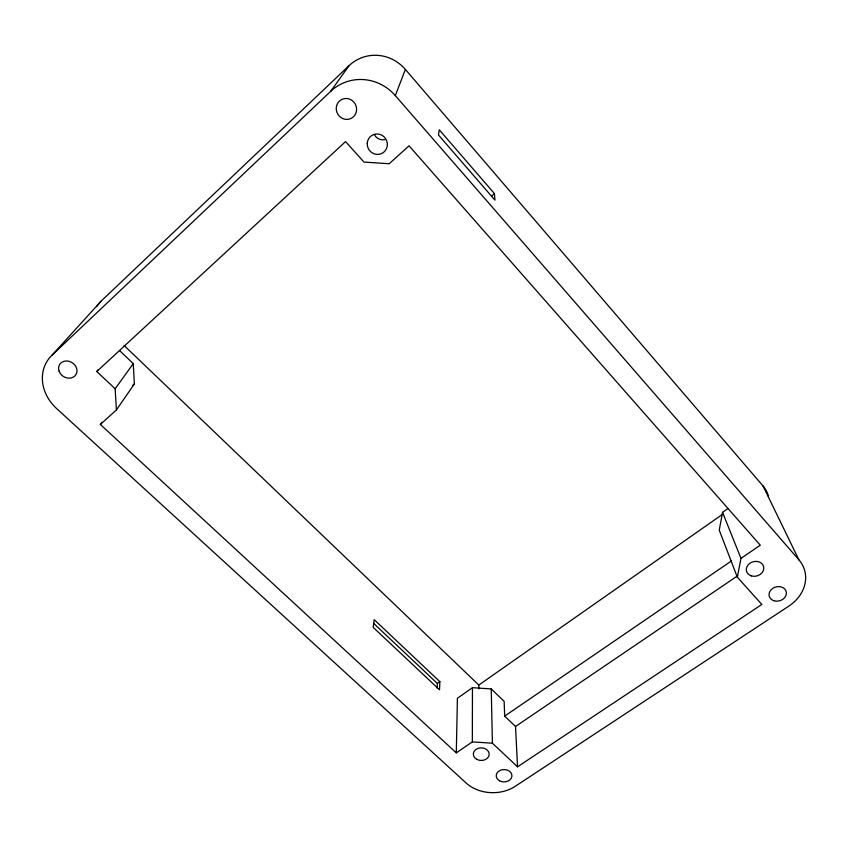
<?xml version="1.0" encoding="UTF-8"?>
<svg xmlns="http://www.w3.org/2000/svg" width="848" height="848" viewBox="0 0 848 848"><rect width="100%" height="100%" fill="white"/><g stroke="black" fill="none" stroke-linecap="round" stroke-linejoin="round"><path stroke-width="1.27" d="M101.834 422.336L100.35 424.456L456.298 752.854L472.347 741.883L472.453 687.696L491.236 688.936L504.136 701.328L504.687 716.115L515.531 726.471L517.534 766.815L761.843 604.454L737.304 577.159L719.252 530.138L722.549 512.319L727.807 508.63M456.298 752.854L457.411 698.243L472.453 687.696M439.868 681.675L439.518 689.795L373.141 627.34L374.201 619.665L439.868 681.675L437.377 683.446L437.155 688.088M737.304 577.159L740.982 558.387L722.549 512.319M798.901 559.828L395.316 95.612L405.376 69.441A40.969 39.284 70.6 0 0 349.026 65.688L101.41 300.849L52.152 355.047A42.411 36.21 30.8 0 0 56.668 408.598L466.135 783.001A35.224 27.857 0.4 0 0 515.34 786.255L788.672 606.225A39.379 32.394 -15.4 0 0 798.901 559.828L763.009 485.936L405.376 69.441M100.35 424.456L116.43 409.944L134.355 383.932L133.274 363.633L119.589 350.584M52.152 355.047L330.709 91.319L349.026 65.688M116.43 409.944L115.148 388.776L133.274 363.633M115.148 388.776L96.778 371.519L98.379 369.484M96.778 371.519L345.56 141.605L363.972 162.074L389.19 163.749L409.054 145.824L760.285 545.211L740.982 558.387M132.426 385.67L134.355 383.932M491.564 196.132L494.469 193.63L439.264 129.786L438.501 135.012L494.914 200.107L494.469 193.63M478.844 688.926L478.813 685.046L722.729 514.164M504.687 716.115L731.506 560.91M515.531 726.471L737.718 575.739M472.347 741.883L492.412 743.208L517.534 766.815M373.597 623.333L437.377 683.446M124.084 345.486L478.813 685.046M491.236 688.936L492.412 743.208M330.709 91.319A46.598 44.806 62.5 0 1 395.316 95.612M96.651 306.743A37.45 32.818 33.4 0 1 101.41 300.849M763.009 485.936A35.022 29.775 -17 0 1 768.468 496.334M384.727 139.676A9.763 9.455 65 0 1 374.244 134.482M59.084 371.18A9.582 8.162 32.1 0 0 74.741 376.077A9.582 8.162 32.1 0 0 69.536 361.46A9.582 8.162 32.1 0 0 59.084 371.18M336.667 105.576A10.568 10.081 63.7 0 0 348.772 119.218A10.568 10.081 63.7 0 0 353.817 102.036A10.568 10.081 63.7 0 0 336.667 105.576M499.578 780.807A7.855 6.18 0 0 0 511.906 776.28A7.855 6.18 0 0 0 500.755 770.143A7.855 6.18 0 0 0 499.578 780.807M773.98 600.766A8.787 7.176 -15.4 0 0 786.372 592.561A8.787 7.176 -15.4 0 0 772.804 588.321A8.787 7.176 -15.4 0 0 773.98 600.766M367.237 143.503A10.303 9.985 60.2 0 0 381.971 153.371A10.303 9.985 60.2 0 0 382.671 135.701A10.303 9.985 60.2 0 0 367.237 143.503M751.328 575.866A8.851 7.335 -15.4 0 0 763.762 567.492A8.851 7.335 -15.4 0 0 750.024 563.167A8.851 7.335 -15.4 0 0 751.328 575.866M476.777 759.331A7.929 6.296 0.9 0 0 489.169 754.699A7.929 6.296 0.9 0 0 477.859 748.455A7.929 6.296 0.9 0 0 476.777 759.331"/></g></svg>
